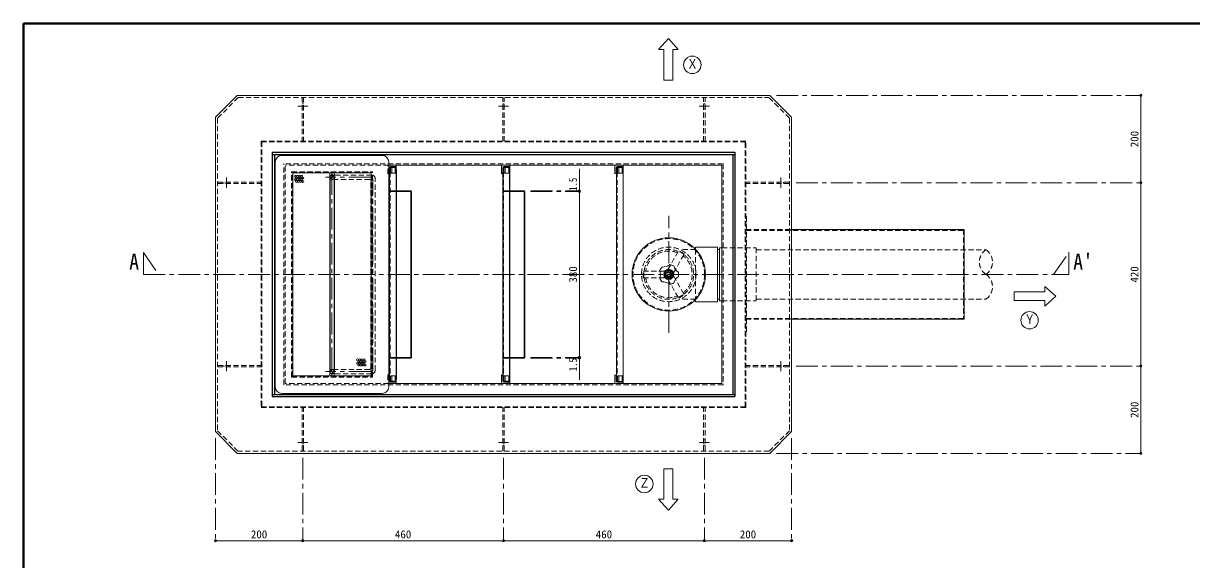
# Model space of a CAD drawing. Units: millimetres at full size, sheet at 1:10. Extents: x -2114 to 1936, y -1399 to 1411.
# Drawn here: x -2114 to 562, y 183 to 1411 of the extents above; entities that cross this region are included whole.
import ezdxf
from ezdxf.enums import TextEntityAlignment as Align

# ---------------------------------------------------------------- set-up
doc = ezdxf.new("R2010")
doc.units = ezdxf.units.MM
doc.header["$LTSCALE"] = 10
doc.header["$PDMODE"] = 32
doc.header["$PDSIZE"] = 5
doc.linetypes.add('CHAIN1', pattern=[8, 5, -1, 1, -1])
doc.linetypes.add('DASHED1', pattern=[1.8, 1.2, -0.6])
doc.layers.add('0-0_ﾚｲﾔ1', color=4, linetype='Continuous', lineweight=9)
doc.styles.add('ＭＳ ゴシック', font='')
doc.styles.get('ＭＳ ゴシック').set_extended_font_data('MS Gothic')

msp = doc.modelspace()

# ---------------------------------------------------------------- linework, layer by layer
at = {"layer": '0-0_ﾚｲﾔ1', "color": 1, "lineweight": 40}
for p in [(-2113.92, -1398.64), (1936.08, 1411.36)]:
    msp.add_line(p, (-2113.92, 1411.36), dxfattribs=at)
at = {"layer": '0-0_ﾚｲﾔ1'}
for p, q in [((-636.42, 1376.36), (-658.92, 1351.36)), ((-613.92, 1351.36), (-636.42, 1376.36)), ((-646.42, 1351.36), (-658.92, 1351.36)), ((-646.42, 1351.36), (-646.42, 1281.36)), ((-613.92, 1351.36), (-626.42, 1351.36)), ((-626.42, 1281.36), (-626.42, 1351.36)), ((-646.42, 1281.36), (-626.42, 1281.36)), ((446.08, 1246.36), (446.08, 1046.36)), ((-1272.92, 1081.36), (-1272.92, 1083.36)), ((-1012.92, 1081.36), (-1012.92, 1083.36)), ((-840.17, 1026.36), (-840.17, 1077.86)), ((-752.92, 1081.36), (-752.92, 1083.36)), ((446.08, 1046.36), (446.08, 626.36)), ((-1226.67, 1027.86), (-1260.17, 1027.86)), ((-1227.42, 1026.36), (-1260.17, 1026.36)), ((-1226.67, 1025.61), (-1226.67, 647.11)), ((-1225.17, 1026.36), (-1225.17, 646.36)), ((-966.67, 1027.86), (-1000.17, 1027.86)), ((-967.42, 1026.36), (-1000.17, 1026.36)), ((-966.67, 1025.61), (-966.67, 647.11)), ((-965.17, 1026.36), (-965.17, 646.36)), ((-840.17, 646.36), (-840.17, 1026.36)), ((-353.92, 938.86), (41.08, 938.86)), ((41.08, 938.86), (41.08, 733.86)), ((-573.92, 898.86), (-573.92, 893.58)), ((-573.92, 898.86), (-523.92, 898.86)), ((-523.92, 898.86), (-523.92, 773.86)), ((-518.92, 893.36), (-523.92, 893.36)), ((-518.92, 896.86), (-513.92, 896.86)), ((-518.92, 896.86), (-518.92, 775.86)), ((226.08, 796.36), (226.08, 808.86)), ((-573.92, 779.15), (-573.92, 773.86)), ((-518.92, 779.36), (-523.92, 779.36)), ((226.08, 796.36), (156.08, 796.36)), ((226.08, 763.86), (226.08, 776.36)), ((-573.92, 773.86), (-523.92, 773.86)), ((-518.92, 775.86), (-513.92, 775.86)), ((-353.92, 733.86), (41.08, 733.86)), ((-1227.42, 646.36), (-1260.17, 646.36)), ((-1226.67, 644.86), (-1260.17, 644.86)), ((-967.42, 646.36), (-1000.17, 646.36)), ((-966.67, 644.86), (-1000.17, 644.86)), ((-840.17, 646.36), (-840.17, 594.86)), ((446.08, 626.36), (446.08, 426.36)), ((-1272.92, 591.36), (-1272.92, 589.36)), ((-1012.92, 591.36), (-1012.92, 589.36)), ((-752.92, 591.36), (-752.92, 589.36)), ((-626.42, 321.36), (-626.42, 391.36)), ((-658.92, 321.36), (-646.42, 321.36)), ((-626.42, 321.36), (-613.92, 321.36)), ((-1473.92, 226.36), (-1673.92, 226.36)), ((-1013.92, 226.36), (-1473.92, 226.36)), ((-553.92, 226.36), (-1013.92, 226.36)), ((-353.92, 226.36), (-553.92, 226.36))]:
    msp.add_line(p, q, dxfattribs=at)
at = {"layer": '0-0_ﾚｲﾔ1', "color": 7, "lineweight": 18}
for p, q in [((-1623.92, 1246.36), (-1673.92, 1196.36)), ((-1623.92, 1246.36), (-403.92, 1246.36)), ((-353.92, 1196.36), (-403.92, 1246.36)), ((-1673.92, 1196.36), (-1673.92, 476.36)), ((-353.92, 1196.36), (-353.92, 476.36)), ((-1291.92, 1108.86), (-1521.92, 1108.86)), ((-1536.92, 578.86), (-1536.92, 1093.86)), ((-1276.92, 578.86), (-1276.92, 1093.86)), ((-513.92, 1086.36), (-1276.92, 1086.36)), ((-1275.92, 1080.36), (-1275.92, 1069.36)), ((-1272.92, 1083.36), (-1259.8, 1083.36)), ((-1261.92, 1083.36), (-1261.92, 1080.16)), ((-1259.8, 1083.36), (-1259.8, 1068.36)), ((-1018.92, 1066.36), (-1018.92, 1086.36)), ((-1015.92, 1080.36), (-1015.92, 1069.36)), ((-1012.92, 1083.36), (-999.8, 1083.36)), ((-1001.92, 1083.36), (-1001.92, 1080.16)), ((-999.8, 1083.36), (-999.8, 1068.36)), ((-758.92, 1066.36), (-758.92, 1086.36)), ((-755.92, 1080.36), (-755.92, 1069.36)), ((-755.17, 591.36), (-755.17, 1081.36)), ((-745.17, 1081.36), (-755.17, 1081.36)), ((-752.92, 1083.36), (-739.8, 1083.36)), ((-741.92, 1083.36), (-741.92, 1080.16)), ((-740.17, 596.36), (-740.17, 1076.36)), ((-739.8, 1083.36), (-739.8, 1068.36)), ((-1496.92, 603.86), (-1496.92, 1068.86)), ((-1496.92, 1068.86), (-1316.92, 1068.86)), ((-1411.92, 1058.86), (-1411.92, 1068.86)), ((-1401.92, 1058.86), (-1401.92, 1068.86)), ((-1260.17, 1068.36), (-1259.8, 1068.36)), ((-1000.17, 1068.36), (-999.8, 1068.36)), ((-740.17, 1068.36), (-739.8, 1068.36)), ((-1411.92, 613.86), (-1411.92, 603.86)), ((-1401.92, 613.86), (-1401.92, 603.86)), ((-1275.92, 592.36), (-1275.92, 603.36)), ((-1272.92, 589.36), (-1259.8, 589.36)), ((-1261.92, 589.36), (-1261.92, 592.56)), ((-1260.17, 604.36), (-1259.8, 604.36)), ((-1259.8, 589.36), (-1259.8, 604.36)), ((-1018.92, 606.36), (-1018.92, 586.36)), ((-1015.92, 592.36), (-1015.92, 603.36)), ((-1012.92, 589.36), (-999.8, 589.36)), ((-1001.92, 589.36), (-1001.92, 592.56)), ((-1000.17, 604.36), (-999.8, 604.36)), ((-999.8, 589.36), (-999.8, 604.36)), ((-758.92, 606.36), (-758.92, 586.36)), ((-755.92, 592.36), (-755.92, 603.36)), ((-745.17, 591.36), (-755.17, 591.36)), ((-752.92, 589.36), (-739.8, 589.36)), ((-741.92, 589.36), (-741.92, 592.56)), ((-740.17, 604.36), (-739.8, 604.36)), ((-739.8, 589.36), (-739.8, 604.36)), ((-1291.92, 563.86), (-1521.92, 563.86)), ((-1673.92, 476.36), (-1623.92, 426.36)), ((-353.92, 476.36), (-403.92, 426.36)), ((-403.92, 426.36), (-1623.92, 426.36))]:
    msp.add_line(p, q, dxfattribs=at)
at = {"layer": '0-0_ﾚｲﾔ1', "linetype": 'DASHED1'}
for p, q in [((-1621.85, 1241.36), (-1668.92, 1194.29)), ((-1621.85, 1241.36), (-405.99, 1241.36)), ((-1475.52, 1139.76), (-1475.52, 1241.36)), ((-1472.32, 1139.76), (-1472.32, 1241.36)), ((-1015.52, 1141.36), (-1015.52, 1241.36)), ((-1012.32, 1141.36), (-1012.32, 1241.36)), ((-555.52, 1141.36), (-555.52, 1241.36)), ((-552.32, 1141.36), (-552.32, 1241.36)), ((-358.92, 1194.29), (-405.99, 1241.36)), ((-1472.32, 1227.36), (-1475.52, 1227.36)), ((-1475.52, 1215.36), (-1472.32, 1215.36)), ((-1012.32, 1227.36), (-1015.52, 1227.36)), ((-1015.52, 1215.36), (-1012.32, 1215.36)), ((-552.32, 1227.36), (-555.52, 1227.36)), ((-555.52, 1215.36), (-552.32, 1215.36)), ((-1668.92, 1194.29), (-1668.92, 478.43)), ((-358.92, 1194.29), (-358.92, 478.43)), ((-1568.92, 1141.36), (-1568.92, 531.36)), ((-1568.92, 1141.36), (-458.92, 1141.36)), ((-1568.92, 1139.76), (-458.92, 1139.76)), ((-1567.32, 1139.76), (-1567.32, 532.96)), ((-460.52, 532.96), (-460.52, 1139.76)), ((-458.92, 531.36), (-458.92, 1141.36)), ((-510.92, 1089.36), (-1516.92, 1089.36)), ((-1516.92, 583.36), (-1516.92, 1089.36)), ((-1276.92, 1086.36), (-1513.92, 1086.36)), ((-1499.42, 601.36), (-1499.42, 1071.36)), ((-1499.42, 1071.36), (-1314.42, 1071.36)), ((-1314.42, 601.36), (-1314.42, 1071.36)), ((-1278.92, 1066.36), (-1278.92, 1086.36)), ((-1272.92, 1068.36), (-1272.92, 1081.36)), ((-1269.92, 1068.36), (-1269.92, 1083.36)), ((-1261.92, 1080.16), (-1261.92, 1068.36)), ((-1012.92, 1068.36), (-1012.92, 1081.36)), ((-1009.92, 1068.36), (-1009.92, 1083.36)), ((-1001.92, 1080.16), (-1001.92, 1068.36)), ((-753.67, 591.36), (-753.67, 1081.36)), ((-752.92, 1068.36), (-752.92, 1081.36)), ((-749.92, 1068.36), (-749.92, 1083.36)), ((-741.92, 1080.16), (-741.92, 1068.36)), ((-510.92, 1089.36), (-510.92, 583.36)), ((-1668.92, 1047.96), (-1568.92, 1047.96)), ((-1668.92, 1044.76), (-1568.92, 1044.76)), ((-1654.92, 1044.76), (-1654.92, 1047.96)), ((-1642.92, 1047.96), (-1642.92, 1044.76)), ((-1498.42, 602.36), (-1498.42, 1070.36)), ((-1498.42, 1070.36), (-1315.42, 1070.36)), ((-1320.69, 1053.86), (-1401.92, 1053.86)), ((-1315.69, 1063.86), (-1399.42, 1063.86)), ((-1318.19, 621.36), (-1318.19, 1051.36)), ((-1315.42, 602.36), (-1315.42, 1070.36)), ((-1308.19, 616.36), (-1308.19, 1056.36)), ((-1260.17, 1068.36), (-1272.92, 1068.36)), ((-1000.17, 1068.36), (-1012.92, 1068.36)), ((-740.17, 1068.36), (-752.92, 1068.36)), ((-358.92, 1047.96), (-458.92, 1047.96)), ((-358.92, 1044.76), (-458.92, 1044.76)), ((-384.92, 1047.96), (-384.92, 1044.76)), ((-372.92, 1044.76), (-372.92, 1047.96)), ((-1273.67, 1026.36), (-1260.17, 1026.36)), ((-1272.92, 1027.86), (-1260.17, 1027.86)), ((-1013.67, 1026.36), (-1000.17, 1026.36)), ((-1012.92, 1027.86), (-1000.17, 1027.86)), ((-458.92, 968.86), (-457.32, 968.86)), ((-457.32, 968.86), (-457.32, 703.86)), ((-458.92, 938.86), (-353.92, 938.86)), ((-458.92, 937.26), (39.48, 937.26)), ((39.48, 938.86), (39.48, 733.86)), ((-637.79, 847.26), (-612.67, 890.78)), ((-624.8, 839.76), (-599.68, 883.28)), ((-600.43, 881.98), (-613.42, 889.48)), ((-599.68, 883.28), (-612.67, 890.78)), ((-573.92, 893.36), (-609.78, 893.36)), ((-573.92, 893.58), (-573.92, 779.15)), ((-513.92, 896.86), (-434.92, 896.86)), ((-460.52, 901.86), (-458.92, 901.86)), ((-434.92, 896.86), (-434.92, 775.86)), ((-434.92, 892.96), (91.08, 892.96)), ((-693.92, 843.86), (-643.67, 843.86)), ((-693.92, 828.86), (-693.92, 843.86)), ((-692.42, 828.86), (-692.42, 843.86)), ((-635.42, 845.89), (-643.67, 841.13)), ((-643.67, 843.86), (-643.67, 828.86)), ((-635.42, 826.84), (-643.67, 831.6)), ((-624.8, 839.76), (-637.79, 847.26)), ((-624.8, 832.97), (-637.79, 825.47)), ((-627.17, 841.13), (-627.17, 831.6)), ((-624.8, 832.97), (-599.68, 789.45)), ((-693.92, 828.86), (-643.67, 828.86)), ((-637.79, 825.47), (-612.67, 781.95)), ((-613.42, 783.25), (-600.43, 790.75)), ((-612.67, 781.95), (-599.68, 789.45)), ((-573.92, 779.36), (-609.78, 779.36)), ((-434.92, 779.76), (91.08, 779.76)), ((-513.92, 775.86), (-434.92, 775.86)), ((-460.52, 770.86), (-458.92, 770.86)), ((-458.92, 735.46), (39.48, 735.46)), ((-458.92, 733.86), (-353.92, 733.86)), ((-458.92, 703.86), (-457.32, 703.86)), ((-1273.67, 646.36), (-1260.17, 646.36)), ((-1272.92, 644.86), (-1260.17, 644.86)), ((-1013.67, 646.36), (-1000.17, 646.36)), ((-1012.92, 644.86), (-1000.17, 644.86)), ((-1668.92, 627.96), (-1568.92, 627.96)), ((-1668.92, 624.76), (-1568.92, 624.76)), ((-1654.92, 627.96), (-1654.92, 624.76)), ((-1642.92, 624.76), (-1642.92, 627.96)), ((-1320.69, 618.86), (-1401.92, 618.86)), ((-358.92, 627.96), (-458.92, 627.96)), ((-358.92, 624.76), (-458.92, 624.76)), ((-384.92, 624.76), (-384.92, 627.96)), ((-372.92, 627.96), (-372.92, 624.76)), ((-1499.42, 601.36), (-1314.42, 601.36)), ((-1498.42, 602.36), (-1315.42, 602.36)), ((-1315.69, 608.86), (-1399.42, 608.86)), ((-1278.92, 606.36), (-1278.92, 586.36)), ((-1272.92, 604.36), (-1272.92, 591.36)), ((-1260.17, 604.36), (-1272.92, 604.36)), ((-1269.92, 604.36), (-1269.92, 589.36)), ((-1261.92, 592.56), (-1261.92, 604.36)), ((-1012.92, 604.36), (-1012.92, 591.36)), ((-1000.17, 604.36), (-1012.92, 604.36)), ((-1009.92, 604.36), (-1009.92, 589.36)), ((-1001.92, 592.56), (-1001.92, 604.36)), ((-752.92, 604.36), (-752.92, 591.36)), ((-740.17, 604.36), (-752.92, 604.36)), ((-749.92, 604.36), (-749.92, 589.36)), ((-741.92, 592.56), (-741.92, 604.36)), ((-510.92, 583.36), (-1516.92, 583.36)), ((-458.92, 532.96), (-1568.92, 532.96)), ((-458.92, 531.36), (-1568.92, 531.36)), ((-1475.52, 431.36), (-1475.52, 531.36)), ((-1472.32, 431.36), (-1472.32, 531.36)), ((-1015.52, 431.36), (-1015.52, 531.36)), ((-1012.32, 431.36), (-1012.32, 531.36)), ((-555.52, 431.36), (-555.52, 531.36)), ((-552.32, 431.36), (-552.32, 531.36)), ((-1668.92, 478.43), (-1621.85, 431.36)), ((-1475.52, 457.36), (-1472.32, 457.36)), ((-1015.52, 457.36), (-1012.32, 457.36)), ((-555.52, 457.36), (-552.32, 457.36)), ((-358.92, 478.43), (-405.99, 431.36)), ((-405.99, 431.36), (-1621.85, 431.36)), ((-1472.32, 445.36), (-1475.52, 445.36)), ((-1012.32, 445.36), (-1015.52, 445.36)), ((-552.32, 445.36), (-555.52, 445.36))]:
    msp.add_line(p, q, dxfattribs=at)
at = {"layer": '0-0_ﾚｲﾔ1', "linetype": 'CHAIN1'}
for p, q in [((-388.92, 1246.36), (446.08, 1246.36)), ((-1462.32, 1221.36), (-1485.52, 1221.36)), ((-1002.32, 1221.36), (-1025.52, 1221.36)), ((-542.32, 1221.36), (-565.52, 1221.36)), ((-1648.92, 1034.76), (-1648.92, 1057.96)), ((-1318.19, 1058.86), (-1421.92, 1058.86)), ((-1406.92, 1068.86), (-1406.92, 603.86)), ((-1313.19, 618.86), (-1313.19, 1053.86)), ((-378.92, 1034.76), (-378.92, 1057.96)), ((-343.92, 1046.36), (446.08, 1046.36)), ((-952.42, 1026.36), (-840.17, 1026.36)), ((-951.67, 1027.86), (-840.17, 1027.86)), ((-635.42, 702.36), (-635.42, 970.36)), ((-1838.92, 886.36), (-1838.92, 836.36)), ((-1838.92, 886.36), (-1803.92, 836.36)), ((246.08, 836.36), (281.08, 886.36)), ((281.08, 886.36), (281.08, 836.36)), ((-1838.92, 836.36), (281.08, 836.36)), ((-952.42, 646.36), (-840.17, 646.36)), ((-951.67, 644.86), (-840.17, 644.86)), ((-1648.92, 637.96), (-1648.92, 614.76)), ((-378.92, 637.96), (-378.92, 614.76)), ((-343.92, 626.36), (446.08, 626.36)), ((-1318.19, 613.86), (-1421.92, 613.86)), ((-1673.92, 461.36), (-1673.92, 226.36)), ((-353.92, 461.36), (-353.92, 226.36)), ((-1462.32, 451.36), (-1485.52, 451.36)), ((-1002.32, 451.36), (-1025.52, 451.36)), ((-542.32, 451.36), (-565.52, 451.36)), ((-1473.92, 416.36), (-1473.92, 226.36)), ((-1013.92, 416.36), (-1013.92, 226.36)), ((-553.92, 416.36), (-553.92, 226.36)), ((-388.92, 426.36), (446.08, 426.36))]:
    msp.add_line(p, q, dxfattribs=at)
at = {"layer": '0-0_ﾚｲﾔ1', "color": 5, "lineweight": 25}
for p, q in [((-1543.92, 1116.36), (-483.92, 1116.36)), ((-1543.92, 1116.36), (-1543.92, 556.36)), ((-1543.92, 1111.36), (-483.92, 1111.36)), ((-1538.92, 1111.36), (-1538.92, 561.36)), ((-488.92, 1111.36), (-488.92, 561.36)), ((-483.92, 1116.36), (-483.92, 556.36)), ((-1275.17, 591.36), (-1275.17, 1081.36)), ((-1265.17, 1081.36), (-1275.17, 1081.36)), ((-1260.17, 1076.36), (-1260.17, 596.36)), ((-1015.17, 591.36), (-1015.17, 1081.36)), ((-1005.17, 1081.36), (-1015.17, 1081.36)), ((-1000.17, 1076.36), (-1000.17, 596.36)), ((-1411.92, 1058.86), (-1411.92, 613.86)), ((-1401.92, 1058.86), (-1401.92, 613.86)), ((-1265.17, 591.36), (-1275.17, 591.36)), ((-1005.17, 591.36), (-1015.17, 591.36)), ((-1543.92, 561.36), (-483.92, 561.36)), ((-1543.92, 556.36), (-483.92, 556.36))]:
    msp.add_line(p, q, dxfattribs=at)
at = {"layer": '0-0_ﾚｲﾔ1', "color": 7, "linetype": 'DASHED1', "lineweight": 18}
for p, q in [((-1273.67, 591.36), (-1273.67, 1081.36)), ((-1013.67, 591.36), (-1013.67, 1081.36))]:
    msp.add_line(p, q, dxfattribs=at)
at = {"layer": '0-0_ﾚｲﾔ1', "linetype": 'DASHED1'}
msp.add_lwpolyline([(-1276.92, 586.36), (-1513.92, 586.36), (-1513.92, 1086.36)], dxfattribs=at)
at = {"layer": '0-0_ﾚｲﾔ1', "color": 7, "lineweight": 18}
for points in [[(-513.92, 1086.36), (-513.92, 586.36), (-1276.92, 586.36)], [(-1496.92, 603.86), (-1316.92, 603.86), (-1316.92, 1068.86)]]:
    msp.add_lwpolyline(points, dxfattribs=at)
at = {"layer": '0-0_ﾚｲﾔ1'}
for points in [[(226.08, 763.86), (251.08, 786.36), (226.08, 808.86)], [(156.08, 796.36), (156.08, 776.36), (226.08, 776.36)], [(-626.42, 391.36), (-646.42, 391.36), (-646.42, 321.36)], [(-658.92, 321.36), (-636.42, 296.36), (-613.92, 321.36)]]:
    msp.add_lwpolyline(points, dxfattribs=at)
at = {"layer": '0-0_ﾚｲﾔ1', "color": 7, "lineweight": 18}
for centre, radius in [((-581.42, 1316.36), 20), ((-635.42, 836.36), 84), ((-635.42, 836.36), 11.5), ((-635.42, 836.36), 10.5), ((-635.42, 836.36), 6.5), ((191.08, 731.36), 20), ((-691.42, 356.36), 20)]:
    msp.add_circle(centre, radius, dxfattribs=at)
at = {"layer": '0-0_ﾚｲﾔ1'}
for centre in [(-1490.92, 1061.18), (-1490.92, 1053.18), (-1488.42, 1057.18), (-1488.42, 1049.18), (-1485.92, 1061.18), (-1485.92, 1053.18), (-1483.42, 1057.18), (-1483.42, 1049.18), (-1480.92, 1061.18), (-1480.92, 1053.18), (-1478.42, 1057.18), (-1478.42, 1049.18), (-1475.92, 1061.18), (-1475.92, 1053.18), (-1473.42, 1057.18), (-1473.42, 1049.18), (-1348.4, 640.66), (-1343.4, 640.66), (-1338.4, 640.66), (-1333.4, 640.66), (-1348.4, 632.66), (-1345.9, 636.66), (-1345.9, 628.66), (-1343.4, 632.66), (-1340.9, 636.66), (-1340.9, 628.66), (-1338.4, 632.66), (-1335.9, 636.66), (-1335.9, 628.66), (-1333.4, 632.66), (-1330.9, 636.66), (-1330.9, 628.66)]:
    msp.add_circle(centre, 2, dxfattribs=at)
at = {"layer": '0-0_ﾚｲﾔ1', "linetype": 'DASHED1'}
for radius in [82, 62.5, 5, 4]:
    msp.add_circle((-635.42, 836.36), radius, dxfattribs=at)
at = {"layer": '0-0_ﾚｲﾔ1', "color": 7, "lineweight": 18}
for centre, radius, start, end in [((-1521.92, 1093.86), 15, 90, 180), ((-1291.92, 1093.86), 15, 0, 90), ((-1272.92, 1080.36), 3, 90, 180), ((-1261.92, 1086.36), 3, 270, 0), ((-1012.92, 1080.36), 3, 90, 180), ((-1001.92, 1086.36), 3, 270, 0), ((-752.92, 1080.36), 3, 90, 180), ((-745.17, 1076.36), 5, 0, 90), ((-741.92, 1086.36), 3, 270, 0), ((-1278.92, 1069.36), 3, 311.81032, 0), ((-1018.92, 1069.36), 3, 270, 0), ((-758.92, 1069.36), 3, 270, 0), ((-649.91, 880.94), 27.75, 269.07536, 306.92464), ((-635.42, 836.36), 22.5, 59.57818, 84.42182), ((-635.42, 836.36), 22.5, 131.57818, 156.42182), ((-682.29, 836.36), 27.75, 341.07536, 18.92464), ((-597.5, 863.91), 27.75, 197.07536, 234.92464), ((-597.5, 808.81), 27.75, 125.07536, 162.92464), ((-635.42, 836.36), 22.5, 347.57818, 12.42182), ((-635.42, 836.36), 22.5, 203.57818, 228.42182), ((-649.91, 791.79), 27.75, 53.07536, 90.92464), ((-635.42, 836.36), 22.5, 275.57818, 300.42182), ((-1278.92, 603.36), 3, 0, 48.18968), ((-1272.92, 592.36), 3, 180, 270), ((-1261.92, 586.36), 3, 0, 90), ((-1018.92, 603.36), 3, 0, 90), ((-1012.92, 592.36), 3, 180, 270), ((-1001.92, 586.36), 3, 0, 90), ((-758.92, 603.36), 3, 0, 90), ((-752.92, 592.36), 3, 180, 270), ((-745.17, 596.36), 5, 270, 0), ((-741.92, 586.36), 3, 0, 90), ((-1521.92, 578.86), 15, 180, 270), ((-1291.92, 578.86), 15, 270, 0)]:
    msp.add_arc(centre, radius, start, end, dxfattribs=at)
at = {"layer": '0-0_ﾚｲﾔ1', "color": 5, "lineweight": 25}
for centre, start, end in [((-1265.17, 1076.36), 0, 90), ((-1005.17, 1076.36), 0, 90), ((-1406.92, 1058.86), 0, 180), ((-1406.92, 613.86), 180, 0), ((-1265.17, 596.36), 270, 0), ((-1005.17, 596.36), 270, 0)]:
    msp.add_arc(centre, 5, start, end, dxfattribs=at)
at = {"layer": '0-0_ﾚｲﾔ1', "linetype": 'DASHED1'}
for centre, radius, start, end in [((-1401.92, 1063.86), 10, 180, 270), ((-1399.42, 1066.36), 2.5, 180, 270), ((-1320.69, 1051.36), 2.5, 0, 90), ((-1315.69, 1056.36), 7.5, 0, 90), ((-1278.92, 1069.36), 3, 270, 311.81032), ((-1273.67, 1027.86), 1.5, 180, 270), ((-1272.92, 1028.61), 0.75, 180, 270), ((-1013.67, 1027.86), 1.5, 180, 270), ((-1012.92, 1028.61), 0.75, 180, 270), ((-635.42, 836.36), 57, 67.56084, 172.43916), ((-635.42, 836.36), 53.5, 68.05866, 171.94134), ((110.27, 864.66), 34.2, 124.14966, 235.85034), ((71.88, 864.66), 34.2, 304.14966, 55.85034), ((-635.42, 836.36), 53.5, 308.05866, 51.94134), ((-635.42, 836.36), 57, 307.56084, 52.43916), ((71.88, 808.06), 34.2, 304.14966, 55.85034), ((-635.42, 836.36), 57, 187.56084, 292.43916), ((-635.42, 836.36), 53.5, 188.05866, 291.94134), ((-1273.67, 644.86), 1.5, 90, 180), ((-1272.92, 644.11), 0.75, 90, 180), ((-1013.67, 644.86), 1.5, 90, 180), ((-1012.92, 644.11), 0.75, 90, 180), ((-1401.92, 608.86), 10, 90, 180), ((-1320.69, 621.36), 2.5, 270, 0), ((-1315.69, 616.36), 7.5, 270, 0), ((-1399.42, 606.36), 2.5, 90, 180), ((-1278.92, 603.36), 3, 48.18968, 90)]:
    msp.add_arc(centre, radius, start, end, dxfattribs=at)
at = {"layer": '0-0_ﾚｲﾔ1', "color": 7, "linetype": 'DASHED1', "lineweight": 18}
for centre, start, end in [((-1406.92, 1058.86), 180, 0), ((-1406.92, 613.86), 0, 180)]:
    msp.add_arc(centre, 5, start, end, dxfattribs=at)
at = {"layer": '0-0_ﾚｲﾔ1', "linetype": 'CHAIN1'}
for centre, start, end in [((-1401.92, 1063.86), 180, 270), ((-1318.19, 1053.86), 0, 90), ((-1318.19, 618.86), 270, 0), ((-1401.92, 608.86), 90, 180)]:
    msp.add_arc(centre, 5, start, end, dxfattribs=at)
at = {"layer": '0-0_ﾚｲﾔ1'}
for centre, radius, start, end in [((-1227.42, 1025.61), 0.75, 0, 90), ((-1226.67, 1026.36), 1.5, 0, 90), ((-967.42, 1025.61), 0.75, 0, 90), ((-966.67, 1026.36), 1.5, 0, 90), ((-1227.42, 647.11), 0.75, 270, 0), ((-1226.67, 646.36), 1.5, 270, 0), ((-967.42, 647.11), 0.75, 270, 0), ((-966.67, 646.36), 1.5, 270, 0)]:
    msp.add_arc(centre, radius, start, end, dxfattribs=at)
at = {"layer": '0-0_ﾚｲﾔ1', "color": 1}
for p in [(446.08, 1246.36), (446.08, 1046.36), (-840.17, 1027.86), (-840.17, 1026.36), (-840.17, 646.36), (-840.17, 644.86), (446.08, 626.36), (446.08, 426.36), (-1673.92, 226.36), (-1473.92, 226.36), (-1013.92, 226.36), (-553.92, 226.36), (-353.92, 226.36)]:
    msp.add_point(p, dxfattribs=at)

# ---------------------------------------------------------------- texts
at = {"layer": '0-0_ﾚｲﾔ1', "color": 7, "style": 'ＭＳ ゴシック'}
for s, height, width, p in [('Ｘ', 21.99, 0.85, (-593.92, 1301.36)), ('A', 36.66, 0.9, (-1871.42, 836.36)), ("A'", 36.66, 0.9, (291.08, 836.36)), ('Ｙ', 21.99, 0.85, (178.58, 716.36)), ('Ｚ', 21.99, 0.85, (-703.92, 341.36))]:
    msp.add_text(s, height=height, dxfattribs=dict(at, width=width)).set_placement(p, align=Align.BOTTOM_LEFT)
for s, p in [('200', (446.08, 1127.61)), ('380', (-840.17, 817.61)), ('420', (446.08, 817.61)), ('200', (446.08, 507.61))]:
    msp.add_text(s, height=18.33, rotation=90, dxfattribs=at).set_placement(p, align=Align.BOTTOM_LEFT)
at = {"layer": '0-0_ﾚｲﾔ1', "color": 7, "style": 'ＭＳ ゴシック', "width": 0.8}
for p in [(-840.17, 1027.86), (-840.17, 614.86)]:
    msp.add_text('1.5', height=18.33, rotation=90, dxfattribs=at).set_placement(p, align=Align.BOTTOM_LEFT)
at = {"layer": '0-0_ﾚｲﾔ1', "color": 7, "style": 'ＭＳ ゴシック'}
for s, p in [('200', (-1592.67, 226.36)), ('460', (-1262.67, 226.36)), ('460', (-802.67, 226.36)), ('200', (-472.67, 226.36))]:
    msp.add_text(s, height=18.33, dxfattribs=at).set_placement(p, align=Align.BOTTOM_LEFT)

doc.saveas('drawing.dxf')
